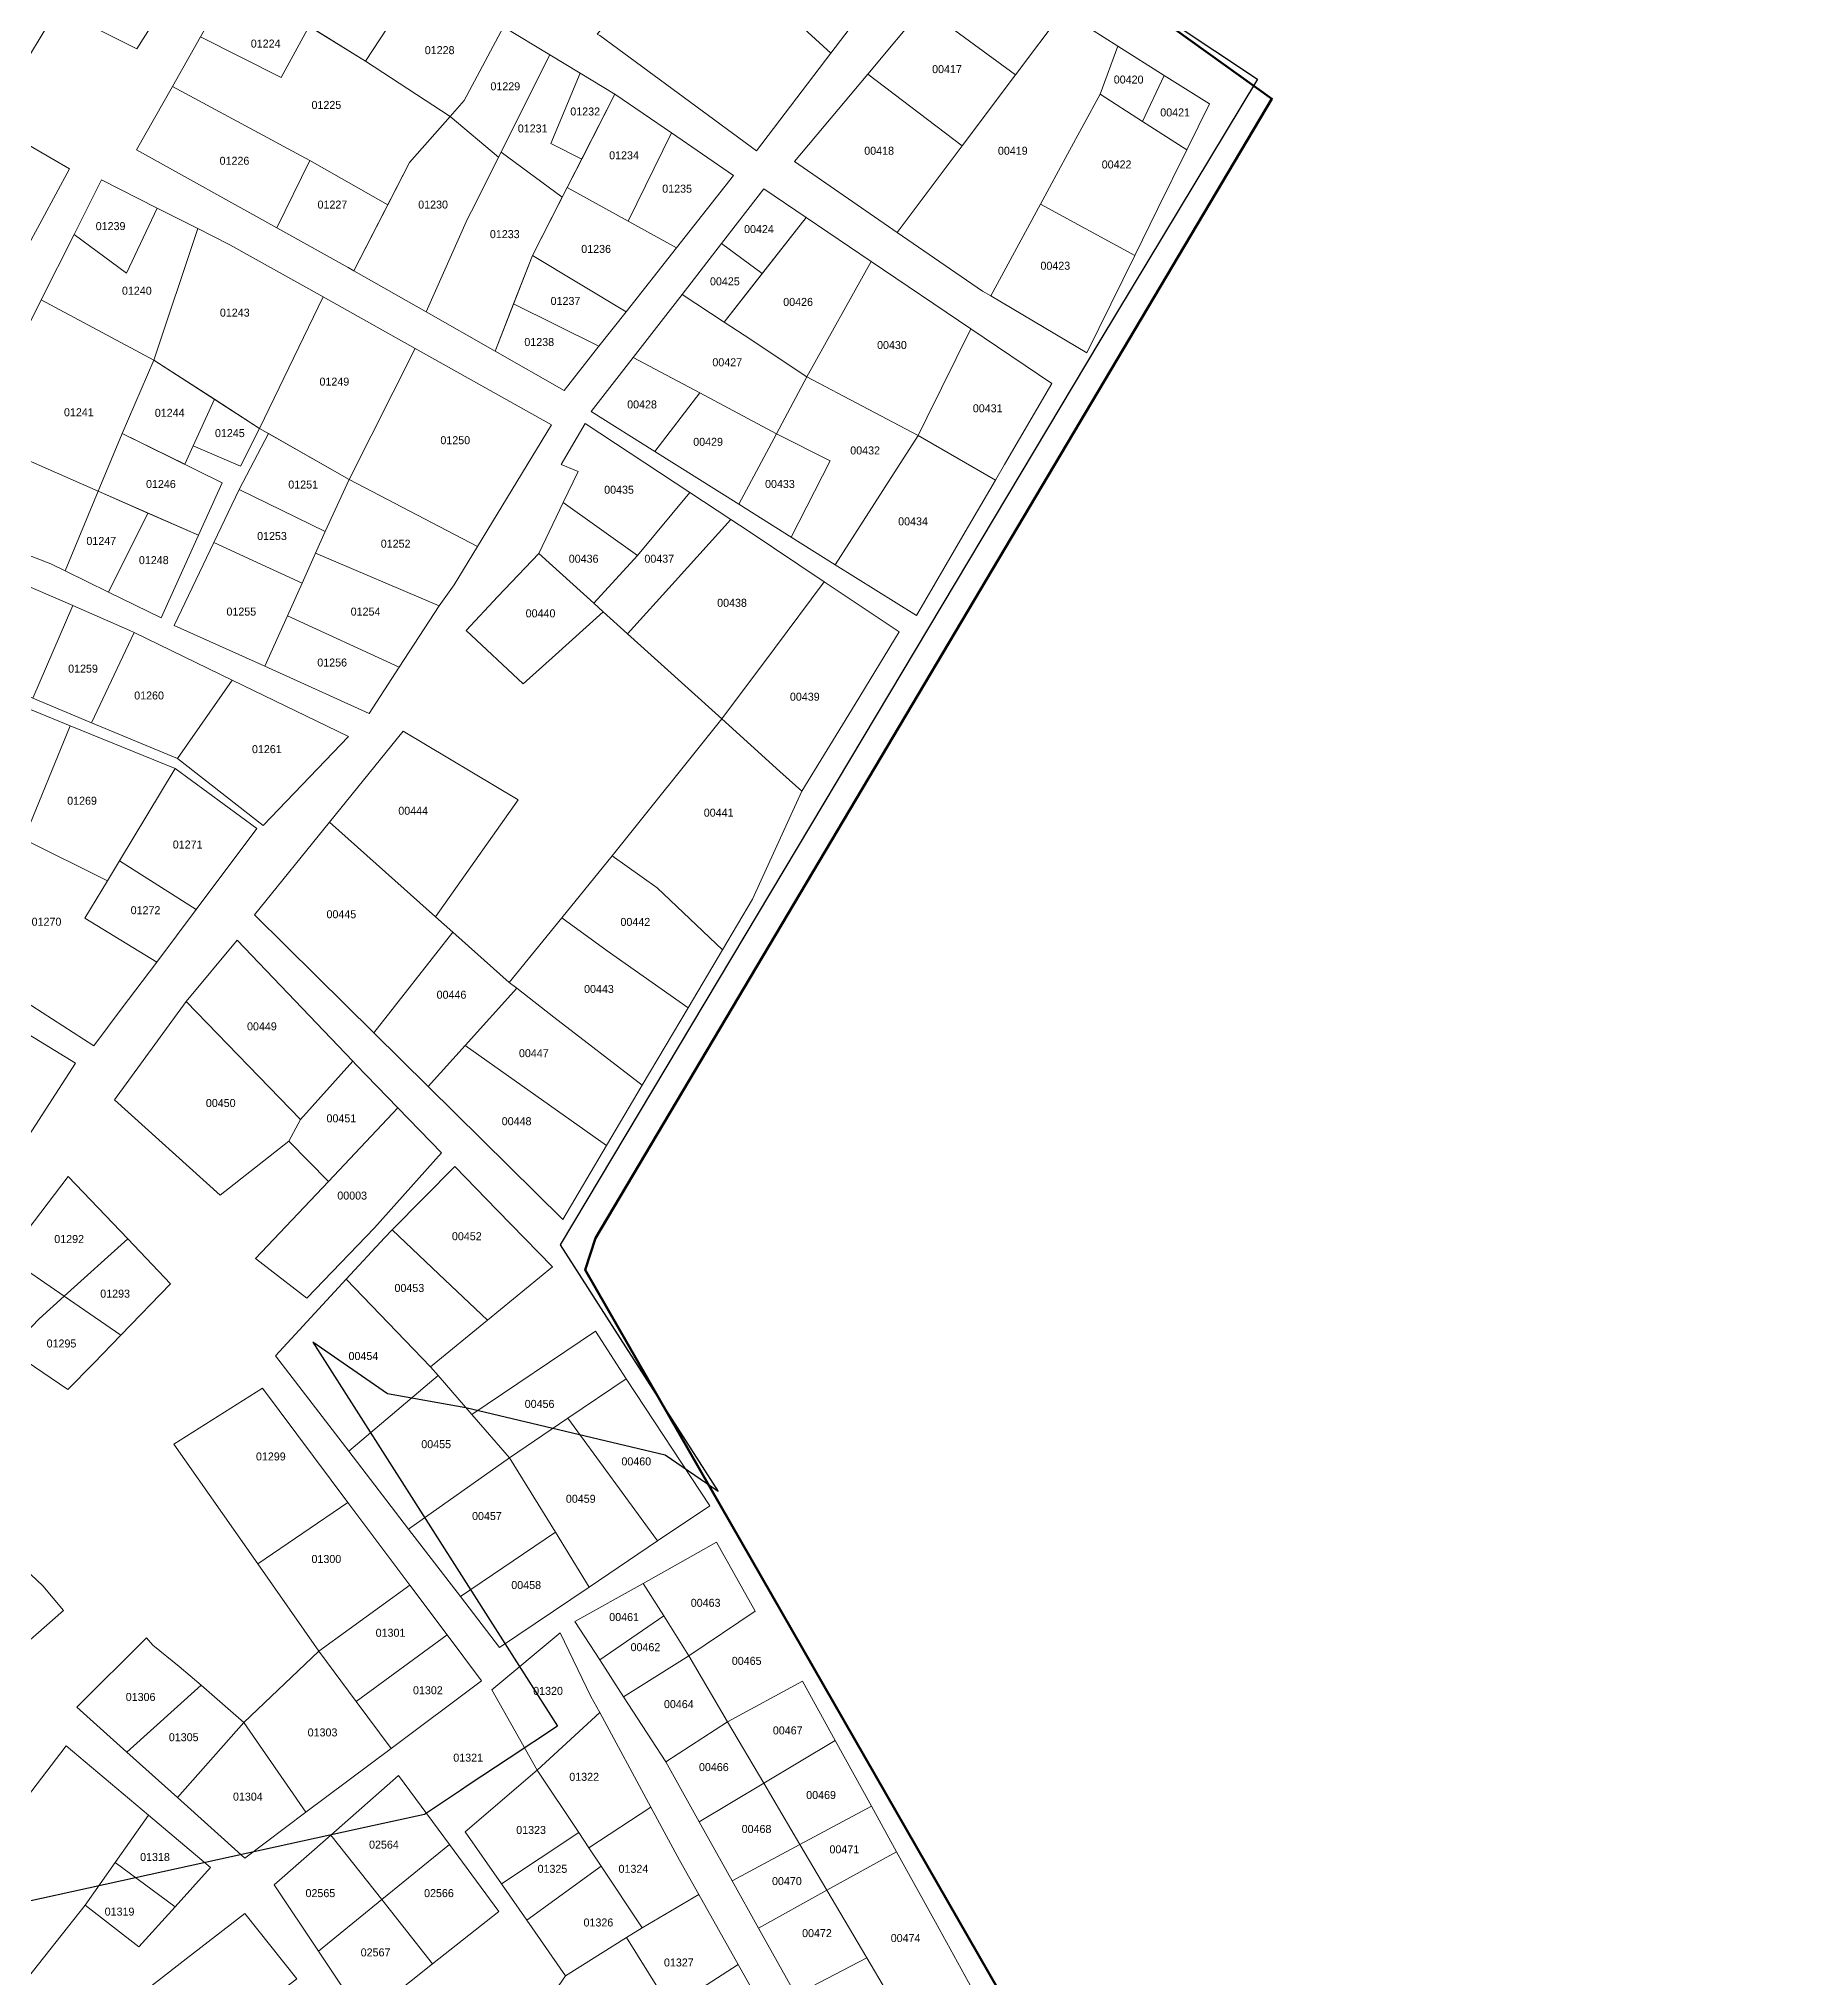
# Model space of a CAD drawing. Header units: metres. Extents: x 245225 to 248406, y 1633796 to 1637634.
# Drawn here: x 248044.1 to 248372.4, y 1635842.8 to 1636206.3 of the extents above; entities that cross this region are included whole.
import ezdxf
from ezdxf.enums import TextEntityAlignment as Align

# ---------------------------------------------------------------- set-up
doc = ezdxf.new("R2010")
doc.units = ezdxf.units.M
doc.header["$MEASUREMENT"] = 0
doc.layers.add('historique_numero_parcelle', color=7, linetype='Continuous')
doc.layers.add('limites_sections', color=7, linetype='Continuous')
doc.layers.add('Limites_Communes', color=7, linetype='Continuous', lineweight=211, plot=False)
doc.layers.add('LIMITES_PARCELLES', color=7, linetype='Continuous', lineweight=0, true_color=0xffffff)
doc.styles.add('Style-FANCY', font='FANCY.shx')

msp = doc.modelspace()

# ---------------------------------------------------------------- linework, layer by layer
at = {"layer": 'Limites_Communes', "color": 210, "lineweight": 80, "flags": 128}
msp.add_lwpolyline([(248217.2385, 1636236.7707), (248275.3777, 1636195.0512), (248148.5522, 1635981.3904), (248146.6045, 1635975.4591), (248342.7719, 1635633.7657), (248361.87, 1635600.4997), (248372.369, 1635589.1554), (248359.7581, 1635572.275), (248054, 1635163)], dxfattribs=at)
at = {"layer": 'limites_parcelles', "flags": 128}
for points in [[(248062.524, 1636204.388), (248028.52, 1636221.453), (248037.912, 1636236.328), (248056.358, 1636225.965), (248070.962, 1636217.761), (248062.524, 1636204.388)], [(248179.726, 1636215.486), (248192.632, 1636203.587), (248178.692, 1636185.291), (248149.323, 1636206.881), (248148.864, 1636207.189), (248166.33, 1636227.835), (248179.726, 1636215.486)], [(248121.266, 1636191.735), (248105.421, 1636202.095), (248116.426, 1636218.883), (248129.969, 1636209.321), (248131.3, 1636208.518), (248123.889, 1636194.709), (248121.266, 1636191.735)], [(248246.466, 1636204.938), (248243.15, 1636195.913), (248237.043, 1636184.643), (248231.964, 1636175.269), (248222.646, 1636158.071), (248221.104, 1636158.986), (248205.126, 1636169.998), (248217.294, 1636186.229), (248227.282, 1636199.551), (248236.193, 1636211.436), (248246.466, 1636204.938)], [(248105.421, 1636202.095), (248121.266, 1636191.735), (248113.644, 1636183.097), (248109.591, 1636175.185), (248094.936, 1636183.452), (248069.222, 1636197.366), (248074.462, 1636206.637), (248089.565, 1636199.037), (248094.819, 1636208.664), (248105.421, 1636202.095)], [(248130.331, 1636184.078), (248121.266, 1636191.735), (248123.889, 1636194.709), (248131.3, 1636208.518), (248139.969, 1636203.291), (248130.331, 1636184.078)], [(248145.643, 1636199.87), (248140.158, 1636186.633), (248145.949, 1636183.734), (248143.223, 1636178.398), (248142.296, 1636176.584), (248130.822, 1636185.056), (248139.969, 1636203.291), (248145.643, 1636199.87)], [(248253.997, 1636174.499), (248249.638, 1636165.66), (248231.964, 1636175.269), (248237.043, 1636184.643), (248243.15, 1636195.913), (248251.108, 1636190.8), (248259.407, 1636185.468), (248253.997, 1636174.499)], [(248130.331, 1636184.078), (248125.271, 1636173.991), (248124.535, 1636172.523), (248116.783, 1636155.076), (248103.236, 1636162.78), (248113.644, 1636183.097), (248121.266, 1636191.735), (248130.331, 1636184.078)], [(248136.706, 1636165.644), (248129.728, 1636147.715), (248116.783, 1636155.076), (248124.535, 1636172.523), (248125.271, 1636173.991), (248130.822, 1636185.056), (248142.296, 1636176.584), (248136.706, 1636165.644)], [(248109.591, 1636175.185), (248103.236, 1636162.78), (248102.174, 1636163.383), (248088.779, 1636170.831), (248094.936, 1636183.452), (248109.591, 1636175.185)], [(248050.769, 1636169.588), (248060.612, 1636162.365), (248066.31, 1636174.562), (248073.955, 1636170.701), (248065.705, 1636146.039), (248044.614, 1636157.319), (248050.769, 1636169.588)], [(248097.438, 1636157.894), (248085.548, 1636133.206), (248065.705, 1636146.039), (248073.955, 1636170.701), (248079.952, 1636167.673), (248097.438, 1636157.894)], [(248200.214, 1636164.554), (248188.157, 1636142.902), (248176.376, 1636150.702), (248172.637, 1636153.177), (248188.014, 1636172.807), (248200.214, 1636164.554)], [(248218.914, 1636151.905), (248210.644, 1636135.202), (248209.006, 1636131.895), (248188.157, 1636142.902), (248200.214, 1636164.554), (248218.914, 1636151.905)], [(248065.705, 1636146.039), (248059.752, 1636132.28), (248055.271, 1636121.457), (248031.764, 1636131.763), (248031.93, 1636132.034), (248044.614, 1636157.319), (248065.705, 1636146.039)], [(248188.157, 1636142.902), (248182.446, 1636132.199), (248168.116, 1636139.938), (248155.589, 1636146.521), (248164.784, 1636158.376), (248172.637, 1636153.177), (248176.376, 1636150.702), (248188.157, 1636142.902)], [(248225.247, 1636126.482), (248223.53, 1636123.541), (248209.006, 1636131.895), (248210.644, 1636135.202), (248218.914, 1636151.905), (248234.096, 1636141.635), (248225.247, 1636126.482)], [(248073.113, 1636129.975), (248071.512, 1636126.506), (248059.752, 1636132.28), (248065.705, 1636146.039), (248077.06, 1636138.696), (248073.113, 1636129.975)], [(248185.206, 1636112.879), (248192.548, 1636127.138), (248182.446, 1636132.199), (248188.157, 1636142.902), (248209.006, 1636131.895), (248202.384, 1636121.571), (248193.479, 1636107.687), (248185.206, 1636112.879)], [(248166.238, 1636121.213), (248156.417, 1636109.407), (248142.491, 1636119.342), (248145.291, 1636125.141), (248142.116, 1636126.464), (248146.562, 1636134.141), (248166.238, 1636121.213)], [(248055.271, 1636121.457), (248049.083, 1636106.507), (248046.376, 1636107.824), (248022.722, 1636116.952), (248031.764, 1636131.763), (248055.271, 1636121.457)], [(248217.416, 1636113.071), (248208.695, 1636098.137), (248193.479, 1636107.687), (248202.384, 1636121.571), (248209.006, 1636131.895), (248223.53, 1636123.541), (248217.416, 1636113.071)], [(248126.385, 1636111.109), (248122.02, 1636103.935), (248119.242, 1636099.966), (248096.033, 1636109.837), (248097.852, 1636113.892), (248102.35, 1636123.681), (248126.385, 1636111.109)], [(248096.033, 1636109.837), (248093.516, 1636104.224), (248087.372, 1636107.054), (248076.959, 1636111.851), (248081.698, 1636121.794), (248097.852, 1636113.892), (248096.033, 1636109.837)], [(248163.472, 1636104.616), (248154.558, 1636094.729), (248149.969, 1636098.875), (248148.225, 1636100.451), (248156.417, 1636109.407), (248166.238, 1636121.213), (248173.898, 1636116.181), (248163.472, 1636104.616)], [(248191.434, 1636104.499), (248182.072, 1636091.984), (248172.201, 1636078.789), (248154.558, 1636094.729), (248163.472, 1636104.616), (248173.898, 1636116.181), (248177.173, 1636114.029), (248191.434, 1636104.499)], [(248090.781, 1636098.124), (248086.528, 1636088.64), (248069.553, 1636096.315), (248076.959, 1636111.851), (248087.372, 1636107.054), (248093.516, 1636104.224), (248090.781, 1636098.124)], [(248119.242, 1636099.966), (248111.74, 1636088.486), (248090.781, 1636098.124), (248093.516, 1636104.224), (248096.033, 1636109.837), (248119.242, 1636099.966)], [(248141.045, 1636090.807), (248134.986, 1636085.33), (248124.256, 1636095.376), (248130.236, 1636101.703), (248137.882, 1636109.795), (248148.225, 1636100.451), (248149.969, 1636098.875), (248141.045, 1636090.807)], [(248197.202, 1636081.549), (248187.227, 1636065.213), (248183.108, 1636068.935), (248172.201, 1636078.789), (248182.072, 1636091.984), (248191.434, 1636104.499), (248205.483, 1636095.111), (248197.202, 1636081.549)], [(248062.016, 1636094.995), (248054.038, 1636078.051), (248043.023, 1636082.639), (248050.555, 1636100.009), (248061.232, 1636095.376), (248062.016, 1636094.995)], [(248041.363, 1636056.212), (248032.875, 1636058.997), (248023.907, 1636061.94), (248021.33, 1636062.786), (248030.632, 1636085.383), (248050.032, 1636077.469), (248041.363, 1636056.212)], [(248187.227, 1636065.213), (248184.865, 1636060.05), (248177.967, 1636044.972), (248172.335, 1636035.467), (248160.1, 1636047.071), (248151.686, 1636053.104), (248172.201, 1636078.789), (248183.108, 1636068.935), (248187.227, 1636065.213)], [(248069.699, 1636069.446), (248059.278, 1636052.167), (248057.022, 1636048.426), (248041.363, 1636056.212), (248050.032, 1636077.469), (248069.699, 1636069.446)], [(248134.049, 1636063.611), (248118.533, 1636041.672), (248110.914, 1636048.461), (248098.638, 1636059.399), (248112.482, 1636076.458), (248134.049, 1636063.611)], [(248121.787, 1636038.774), (248106.991, 1636019.896), (248096.214, 1636030.55), (248084.569, 1636042.062), (248098.638, 1636059.399), (248110.914, 1636048.461), (248118.533, 1636041.672), (248121.787, 1636038.774)], [(248066.248, 1636033.187), (248059.615, 1636024.351), (248054.459, 1636017.482), (248042.866, 1636024.956), (248033.61, 1636030.923), (248032.128, 1636028.595), (248029.059, 1636031.029), (248030.646, 1636033.04), (248037.235, 1636045.206), (248041.363, 1636056.212), (248057.022, 1636048.426), (248052.793, 1636041.416), (248066.248, 1636033.187)], [(248073.643, 1636043.039), (248066.248, 1636033.187), (248052.793, 1636041.416), (248057.022, 1636048.426), (248059.278, 1636052.167), (248073.643, 1636043.039)], [(248150.687, 1636035.304), (248142.233, 1636041.507), (248151.686, 1636053.104), (248160.1, 1636047.071), (248172.335, 1636035.467), (248165.9, 1636024.607), (248150.687, 1636035.304)], [(248132.34, 1636029.37), (248133.766, 1636028.27), (248124.101, 1636017.532), (248117.171, 1636009.832), (248106.991, 1636019.896), (248121.787, 1636038.774), (248132.34, 1636029.37)], [(248165.9, 1636024.607), (248157.303, 1636010.097), (248140.747, 1636022.879), (248133.766, 1636028.27), (248132.34, 1636029.37), (248142.233, 1636041.507), (248150.687, 1636035.304), (248165.9, 1636024.607)], [(248150.592, 1635998.771), (248124.101, 1636017.532), (248133.766, 1636028.27), (248140.747, 1636022.879), (248157.303, 1636010.097), (248150.592, 1635998.771)], [(248093.22, 1636003.644), (248090.998, 1635999.596), (248078.153, 1635989.498), (248058.31, 1636007.358), (248071.789, 1636025.79), (248093.22, 1636003.644)], [(248111.464, 1636005.881), (248098.458, 1635992.07), (248090.998, 1635999.596), (248093.22, 1636003.644), (248103.009, 1636014.601), (248103.619, 1636013.963), (248111.464, 1636005.881)], [(248107.082, 1635983.37), (248094.425, 1635970.184), (248084.768, 1635977.592), (248098.458, 1635992.07), (248111.464, 1636005.881), (248119.681, 1635997.416), (248107.082, 1635983.37)], [(248140.449, 1635976.022), (248128.273, 1635966.045), (248119.185, 1635974.642), (248110.39, 1635982.963), (248122.18, 1635994.842), (248130.095, 1635986.688), (248140.449, 1635976.022)], [(248119.185, 1635974.642), (248128.273, 1635966.045), (248117.589, 1635957.289), (248101.763, 1635973.711), (248108.937, 1635981.499), (248110.39, 1635982.963), (248119.185, 1635974.642)], [(248044.206, 1635966.262), (248038.636, 1635960.455), (248029.717, 1635966.52), (248035.091, 1635973.799), (248038.222, 1635977.925), (248048.914, 1635970.52), (248044.206, 1635966.262)], [(248117.589, 1635957.289), (248119.027, 1635955.635), (248102.264, 1635941.475), (248088.537, 1635959.353), (248101.763, 1635973.711), (248117.589, 1635957.289)], [(248054.406, 1635957.924), (248049.561, 1635953.026), (248038.636, 1635960.455), (248044.206, 1635966.262), (248048.914, 1635970.52), (248059.521, 1635963.227), (248054.406, 1635957.924)], [(248154.26, 1635955.067), (248143.355, 1635947.651), (248132.432, 1635940.224), (248125.36, 1635948.354), (248148.533, 1635963.966), (248154.26, 1635955.067)], [(248125.36, 1635948.354), (248132.432, 1635940.224), (248113.476, 1635926.872), (248102.264, 1635941.475), (248119.027, 1635955.635), (248125.36, 1635948.354)], [(248160.183, 1635924.653), (248147.356, 1635916.007), (248141.003, 1635926.315), (248132.432, 1635940.224), (248143.355, 1635947.651), (248160.183, 1635924.653)], [(248166.056, 1635903.125), (248161.322, 1635910.619), (248157.485, 1635916.694), (248171.242, 1635924.397), (248178.439, 1635911.485), (248166.056, 1635903.125)], [(248048.785, 1635911.578), (248036.746, 1635901.127), (248033.372, 1635904.875), (248029.932, 1635908.844), (248040.383, 1635920.486), (248044.881, 1635916.244), (248048.785, 1635911.578)], [(248074.565, 1635897.576), (248060.621, 1635885.072), (248051.298, 1635893.454), (248064.328, 1635906.463), (248065.496, 1635905.119), (248070.493, 1635901.111), (248074.565, 1635897.576)], [(248149.313, 1635892.464), (248137.613, 1635881.64), (248129.079, 1635896.709), (248141.879, 1635907.403), (248147.667, 1635895.505), (248149.313, 1635892.464)], [(248103.637, 1635894.572), (248110.198, 1635885.753), (248094.226, 1635873.787), (248082.584, 1635890.614), (248096.66, 1635903.949), (248103.637, 1635894.572)], [(248158.929, 1635874.704), (248147.286, 1635867.114), (248145.382, 1635869.97), (248137.613, 1635881.64), (248149.313, 1635892.464), (248158.929, 1635874.704)], [(248064.685, 1635873.243), (248058.454, 1635864.355), (248052.841, 1635856.346), (248040.776, 1635841.106), (248038.201, 1635838.024), (248032.59, 1635842.734), (248024.299, 1635849.61), (248030.925, 1635859.148), (248036.349, 1635869.335), (248049.284, 1635886.206), (248064.685, 1635873.243)], [(248147.286, 1635867.114), (248158.929, 1635874.704), (248164.283, 1635864.813), (248167.926, 1635858.335), (248157.288, 1635852.111), (248149.585, 1635863.665), (248147.286, 1635867.114)], [(248147.286, 1635867.114), (248149.585, 1635863.665), (248135.63, 1635853.539), (248130.892, 1635860.327), (248145.382, 1635869.97), (248147.286, 1635867.114)], [(248219.184, 1635840.683), (248206.785, 1635834.002), (248199.418, 1635846.468), (248191.925, 1635859.146), (248205.002, 1635866.362), (248212.279, 1635853.187), (248219.184, 1635840.683)], [(248157.288, 1635852.111), (248154.351, 1635850.274), (248142.905, 1635843.117), (248135.63, 1635853.539), (248149.585, 1635863.665), (248157.288, 1635852.111)], [(248175.3, 1635845.22), (248162.57, 1635837.048), (248154.351, 1635850.274), (248157.288, 1635852.111), (248167.926, 1635858.335), (248175.3, 1635845.22)], [(248081.155, 1635833.826), (248071.238, 1635826.216), (248061.592, 1635838.361), (248071.787, 1635846.266), (248082.785, 1635854.792), (248092.551, 1635842.57), (248081.155, 1635833.826)], [(248162.57, 1635837.048), (248149.872, 1635828.896), (248141.741, 1635839.307), (248141.635, 1635841.318), (248142.905, 1635843.117), (248154.351, 1635850.274), (248162.57, 1635837.048)], [(248182.91, 1635831.687), (248170.744, 1635823.394), (248168.665, 1635827.24), (248162.57, 1635837.048), (248175.3, 1635845.22), (248182.91, 1635831.687)]]:
    msp.add_lwpolyline(points, close=True, dxfattribs=at)
at = {"layer": 'limites_parcelles'}
for points in [[(248105.421, 1636202.095), (248080.591, 1636217.481), (248091.379, 1636236.567), (248116.426, 1636218.883)], [(248202.344, 1636216.333), (248192.632, 1636203.587), (248179.726, 1636215.486), (248189.584, 1636227.037)], [(248047.664, 1636211.846), (248039.318, 1636198.113), (248020.799, 1636209.224), (248028.52, 1636221.453)], [(248236.193, 1636211.436), (248227.282, 1636199.551), (248210.046, 1636212.132), (248218.723, 1636222.486)], [(248094.819, 1636208.664), (248089.565, 1636199.037), (248074.462, 1636206.637), (248080.591, 1636217.481)], [(248227.282, 1636199.551), (248217.294, 1636186.229), (248199.615, 1636199.685), (248210.046, 1636212.132)], [(248243.15, 1636195.913), (248246.466, 1636204.938), (248255.184, 1636199.424), (248251.108, 1636190.8)], [(248145.949, 1636183.734), (248140.158, 1636186.633), (248145.643, 1636199.87), (248152.18, 1636195.927)], [(248217.294, 1636186.229), (248205.126, 1636169.998), (248185.862, 1636183.275), (248199.615, 1636199.685)], [(248259.407, 1636185.468), (248251.108, 1636190.8), (248255.184, 1636199.424), (248263.65, 1636194.07)], [(248094.936, 1636183.452), (248088.779, 1636170.831), (248062.486, 1636185.45), (248069.222, 1636197.366)], [(248162.773, 1636188.664), (248154.678, 1636172.075), (248143.223, 1636178.398), (248152.18, 1636195.927)], [(248039.648, 1636162.884), (248020.724, 1636174.001), (248031.474, 1636192.606), (248049.895, 1636181.881)], [(248154.678, 1636172.075), (248162.773, 1636188.664), (248174.405, 1636180.687), (248163.701, 1636167.093)], [(248066.31, 1636174.562), (248060.612, 1636162.365), (248050.769, 1636169.588), (248055.901, 1636179.818)], [(248163.701, 1636167.093), (248154.255, 1636155.096), (248136.706, 1636165.644), (248143.223, 1636178.398)], [(248179.771, 1636162.284), (248172.165, 1636167.891), (248180.12, 1636178.147), (248188.014, 1636172.807)], [(248249.638, 1636165.66), (248240.631, 1636147.397), (248222.646, 1636158.071), (248231.964, 1636175.269)], [(248179.771, 1636162.284), (248172.637, 1636153.177), (248164.784, 1636158.376), (248172.165, 1636167.891)], [(248149.181, 1636148.652), (248133.176, 1636156.574), (248136.706, 1636165.644), (248154.255, 1636155.096)], [(248114.688, 1636148.248), (248102.35, 1636123.681), (248085.548, 1636133.206), (248097.438, 1636157.894)], [(248149.181, 1636148.652), (248142.655, 1636140.365), (248129.728, 1636147.715), (248133.176, 1636156.574)], [(248126.385, 1636111.109), (248102.35, 1636123.681), (248114.688, 1636148.248), (248140.277, 1636133.939)], [(248168.116, 1636139.938), (248159.657, 1636128.914), (248147.735, 1636136.396), (248155.589, 1636146.521)], [(248085.548, 1636133.206), (248081.95, 1636126.165), (248073.113, 1636129.975), (248077.06, 1636138.696)], [(248182.446, 1636132.199), (248175.415, 1636119.024), (248159.657, 1636128.914), (248168.116, 1636139.938)], [(248078.523, 1636123.064), (248074.076, 1636113.213), (248055.271, 1636121.457), (248059.752, 1636132.28)], [(248081.698, 1636121.794), (248087.196, 1636132.272), (248102.35, 1636123.681), (248097.852, 1636113.892)], [(248185.206, 1636112.879), (248175.415, 1636119.024), (248182.446, 1636132.199), (248192.548, 1636127.138)], [(248064.616, 1636117.361), (248057.217, 1636102.549), (248049.083, 1636106.507), (248055.271, 1636121.457)], [(248156.417, 1636109.407), (248148.225, 1636100.451), (248137.882, 1636109.795), (248142.491, 1636119.342)], [(248057.217, 1636102.549), (248064.616, 1636117.361), (248074.076, 1636113.213), (248067.093, 1636097.744)], [(248050.555, 1636100.009), (248043.023, 1636082.639), (248031.762, 1636087.329), (248039.409, 1636104.846)], [(248111.74, 1636088.486), (248106.066, 1636079.805), (248086.528, 1636088.64), (248090.781, 1636098.124)], [(248080.417, 1636086.056), (248070.122, 1636071.351), (248054.038, 1636078.051), (248062.016, 1636094.995)], [(248070.122, 1636071.351), (248080.417, 1636086.056), (248102.19, 1636075.479), (248086.209, 1636058.757)], [(248073.643, 1636043.039), (248059.278, 1636052.167), (248069.699, 1636069.446), (248085.045, 1636058.228)], [(248103.009, 1636014.601), (248093.22, 1636003.644), (248071.789, 1636025.79), (248081.314, 1636037.299)], [(248051.019, 1636014.201), (248038.531, 1635994.834), (248019.375, 1636006.581), (248032.393, 1636025.631)], [(248150.592, 1635998.771), (248142.38, 1635984.912), (248117.171, 1636009.832), (248124.101, 1636017.532)], [(248048.914, 1635970.52), (248038.222, 1635977.925), (248049.644, 1635992.982), (248060.809, 1635981.277)], [(248059.521, 1635963.227), (248048.914, 1635970.52), (248060.809, 1635981.277), (248068.826, 1635972.873)], [(248102.11, 1635931.862), (248085.189, 1635920.329), (248069.461, 1635942.79), (248086.077, 1635953.268)], [(248160.183, 1635924.653), (248143.355, 1635947.651), (248154.26, 1635955.067), (248169.976, 1635931.254)], [(248141.003, 1635926.315), (248123.189, 1635914.22), (248113.476, 1635926.872), (248132.432, 1635940.224)], [(248113.745, 1635916.33), (248096.66, 1635903.949), (248085.189, 1635920.329), (248102.11, 1635931.862)], [(248147.356, 1635916.007), (248130.527, 1635904.664), (248123.189, 1635914.22), (248141.003, 1635926.315)], [(248120.717, 1635907.021), (248103.637, 1635894.572), (248096.66, 1635903.949), (248113.745, 1635916.33)], [(248161.322, 1635910.619), (248149.33, 1635902.339), (248144.675, 1635909.521), (248157.485, 1635916.694)], [(248149.33, 1635902.339), (248161.322, 1635910.619), (248166.056, 1635903.125), (248153.811, 1635895.425)], [(248103.637, 1635894.572), (248120.717, 1635907.021), (248127.14, 1635898.446), (248110.198, 1635885.753)], [(248173.253, 1635890.742), (248161.717, 1635883.228), (248153.811, 1635895.425), (248166.056, 1635903.125)], [(248060.621, 1635885.072), (248074.565, 1635897.576), (248082.584, 1635890.614), (248070.127, 1635876.524)], [(248193.477, 1635887.23), (248180.065, 1635879.215), (248173.253, 1635890.742), (248187.329, 1635898.362)], [(248070.127, 1635876.524), (248082.584, 1635890.614), (248094.226, 1635873.787), (248082.784, 1635865.144)], [(248180.065, 1635879.215), (248167.984, 1635871.997), (248161.717, 1635883.228), (248173.253, 1635890.742)], [(248200.278, 1635874.915), (248186.856, 1635867.724), (248180.065, 1635879.215), (248193.477, 1635887.23)], [(248121.131, 1635867.753), (248108.438, 1635857.421), (248098.887, 1635869.497), (248111.578, 1635880.688)], [(248145.382, 1635869.97), (248130.892, 1635860.327), (248124.067, 1635870.104), (248137.613, 1635881.64)], [(248186.856, 1635867.724), (248174.163, 1635860.924), (248167.984, 1635871.997), (248180.065, 1635879.215)], [(248069.687, 1635856.055), (248058.454, 1635864.355), (248064.685, 1635873.243), (248076.336, 1635863.437)], [(248205.002, 1635866.362), (248191.925, 1635859.146), (248186.856, 1635867.724), (248200.278, 1635874.915)], [(248108.438, 1635857.421), (248096.563, 1635847.754), (248088.295, 1635860.156), (248098.887, 1635869.497)], [(248069.687, 1635856.055), (248062.895, 1635848.514), (248052.841, 1635856.346), (248058.454, 1635864.355)], [(248117.99, 1635845.344), (248108.438, 1635857.421), (248121.131, 1635867.753), (248130.417, 1635855.182)], [(248191.925, 1635859.146), (248179.104, 1635852.07), (248174.163, 1635860.924), (248186.856, 1635867.724)], [(248117.99, 1635845.344), (248105.017, 1635835.074), (248096.563, 1635847.754), (248108.438, 1635857.421)], [(248199.418, 1635846.468), (248186.111, 1635839.515), (248179.104, 1635852.07), (248191.925, 1635859.146)], [(248206.785, 1635834.002), (248193.255, 1635826.713), (248186.111, 1635839.515), (248199.418, 1635846.468)]]:
    msp.add_3dface(points, dxfattribs=at)
at = {"layer": 'limites_sections', "flags": 128}
msp.add_lwpolyline([(248216.648, 1636235.955), (248272.648, 1636198.72), (248243.07, 1636149.637), (248141.915, 1635980.173), (248141.915, 1635980.173), (248171.545, 1635933.921), (248161.5697, 1635940.7487), (248124.1967, 1635949.6121), (248109.5123, 1635952.2315), (248095.5344, 1635961.9404), (248141.4073, 1635889.9468), (248132.3479, 1635883.9265), (248124.6837, 1635878.8333), (248123.2402, 1635877.8741), (248116.477, 1635873.3797), (248103.8573, 1635870.6117), (248059.7422, 1635860.9355), (248035.2349, 1635855.5601), (247736.2847, 1635756.8396), (247688.8371, 1635742.8119), (247407.794584, 1635646.540732)], dxfattribs=at)

# ---------------------------------------------------------------- texts
at = {"layer": 'historique_numero_parcelle', "style": 'Style-FANCY'}
for s, p in [('01224', (248086.680852, 1636205.393662)), ('01228', (248119.306231, 1636204.161639)), ('00417', (248214.438743, 1636200.600095)), ('00420', (248248.50046, 1636198.649392)), ('01229', (248131.617695, 1636197.385515)), ('01225', (248098.068956, 1636193.894784)), ('01232', (248146.596642, 1636192.662761)), ('00421', (248257.22108, 1636192.489279)), ('01231', (248136.747471, 1636189.480036)), ('01226', (248080.832907, 1636183.422592)), ('01234', (248153.880925, 1636184.449277)), ('00418', (248201.716897, 1636185.30248)), ('00419', (248226.777513, 1636185.30248)), ('00422', (248246.243358, 1636182.735767)), ('01235', (248163.832692, 1636178.186496)), ('01227', (248099.197507, 1636175.209107)), ('01230', (248118.075085, 1636175.209107)), ('01239', (248057.601431, 1636171.17295)), ('01233', (248131.515099, 1636169.665006)), ('00424', (248179.178857, 1636170.614461)), ('01236', (248148.648553, 1636166.892955)), ('00423', (248234.752658, 1636163.742084)), ('01240', (248062.526017, 1636159.058061)), ('00425', (248172.788622, 1636160.816947)), ('01243', (248080.890617, 1636154.951319)), ('01237', (248142.903203, 1636157.139442)), ('00426', (248186.521766, 1636156.959543)), ('01238', (248137.978618, 1636149.439301)), ('00430', (248204.1169, 1636148.874394)), ('00427', (248173.235645, 1636145.640335)), ('01249', (248099.563003, 1636142.015081)), ('01241', (248051.65089, 1636136.265642)), ('01244', (248068.681749, 1636136.162973)), ('00428', (248157.256391, 1636137.734856)), ('00431', (248222.071118, 1636137.016177)), ('01245', (248079.967257, 1636132.364237)), ('01250', (248122.236616, 1636131.029546)), ('00429', (248169.644801, 1636130.727728)), ('00432', (248199.089719, 1636129.110698)), ('01246', (248067.04022, 1636122.816062)), ('01251', (248093.715058, 1636122.713393)), ('00435', (248152.947379, 1636121.744229)), ('00433', (248183.110465, 1636122.822249)), ('00434', (248208.066828, 1636115.81512)), ('01247', (248055.857307, 1636112.138532)), ('01253', (248087.867113, 1636113.062549)), ('01252', (248111.053703, 1636111.625189)), ('01248', (248065.706478, 1636108.545133)), ('00436', (248146.304318, 1636108.807992)), ('00437', (248160.48815, 1636108.807992)), ('00438', (248174.133356, 1636100.543173)), ('01255', (248082.121763, 1636098.894289)), ('01254', (248105.410949, 1636098.894289)), ('00440', (248138.22492, 1636098.566804)), ('01256', (248099.152621, 1636089.346113)), ('01259', (248052.433181, 1636088.1943)), ('01260', (248064.821592, 1636083.163541)), ('00439', (248187.778561, 1636082.935516)), ('01261', (248086.90528, 1636073.102023)), ('01269', (248052.253639, 1636063.436512)), ('00444', (248114.34581, 1636061.55479)), ('00441', (248171.619765, 1636061.19545)), ('01271', (248072.054577, 1636055.223028)), ('01272', (248064.154721, 1636042.902802)), ('00445', (248100.880146, 1636042.150434)), ('01270', (248045.58493, 1636040.746762)), ('00442', (248155.999596, 1636040.713074)), ('00446', (248121.527497, 1636027.058156)), ('00443', (248149.176993, 1636028.136176)), ('00449', (248085.978145, 1636021.129047)), ('00447', (248136.968125, 1636016.098288)), ('00450', (248078.257832, 1636006.75545)), ('00451', (248100.880146, 1636003.880731)), ('00448', (248133.736365, 1636003.341721)), ('00003', (248102.905657, 1635989.40198)), ('01292', (248049.836232, 1635981.25194)), ('00452', (248124.400172, 1635981.781324)), ('01293', (248058.454257, 1635971.010752)), ('00453', (248113.627641, 1635972.079146)), ('01295', (248048.399894, 1635961.667913)), ('00454', (248105.009617, 1635959.322579)), ('00456', (248138.045378, 1635950.33908)), ('01299', (248087.652304, 1635940.489316)), ('00455', (248118.654822, 1635942.792941)), ('00460', (248156.179138, 1635939.558882)), ('00459', (248145.765691, 1635932.551753)), ('00457', (248128.170558, 1635929.317694)), ('01300', (248098.06575, 1635921.264629)), ('00458', (248135.531787, 1635916.381456)), ('00463', (248169.183121, 1635913.044728)), ('01301', (248110.095076, 1635907.430042)), ('00461', (248153.896387, 1635910.375346)), ('00462', (248157.897613, 1635904.728575)), ('00465', (248176.877786, 1635902.161862)), ('01302', (248117.097221, 1635896.649844)), ('01320', (248139.634474, 1635896.536648)), ('01306', (248063.234567, 1635895.392154)), ('00464', (248164.15594, 1635894.051046)), ('00467', (248184.572451, 1635889.122955)), ('01305', (248071.313965, 1635887.846015)), ('01303', (248097.347581, 1635888.744365)), ('01321', (248124.655526, 1635884.011084)), ('00466', (248170.722054, 1635882.244162)), ('01322', (248146.405779, 1635880.417685)), ('01304', (248083.343291, 1635876.706477)), ('00469', (248190.830779, 1635877.008066)), ('02564', (248108.858859, 1635867.704547)), ('01323', (248136.454012, 1635870.458835)), ('00468', (248178.724506, 1635870.642616)), ('01318', (248065.9277, 1635865.387269)), ('00471', (248195.188283, 1635866.823025)), ('01325', (248140.455238, 1635863.169368)), ('01324', (248155.639376, 1635863.169368)), ('00470', (248184.415752, 1635860.868249)), ('02565', (248096.944986, 1635858.612936)), ('02566', (248119.176159, 1635858.612936)), ('01319', (248059.284639, 1635855.146081)), ('01326', (248149.073262, 1635853.10785)), ('00472', (248190.058507, 1635851.114736)), ('00474', (248206.678983, 1635850.190719)), ('02567', (248107.288714, 1635847.500967)), ('01327', (248164.154806, 1635845.613045))]:
    msp.add_text(s, height=1.499994, dxfattribs=at).set_placement(p, align=Align.MIDDLE_CENTER)

doc.saveas('drawing.dxf')
